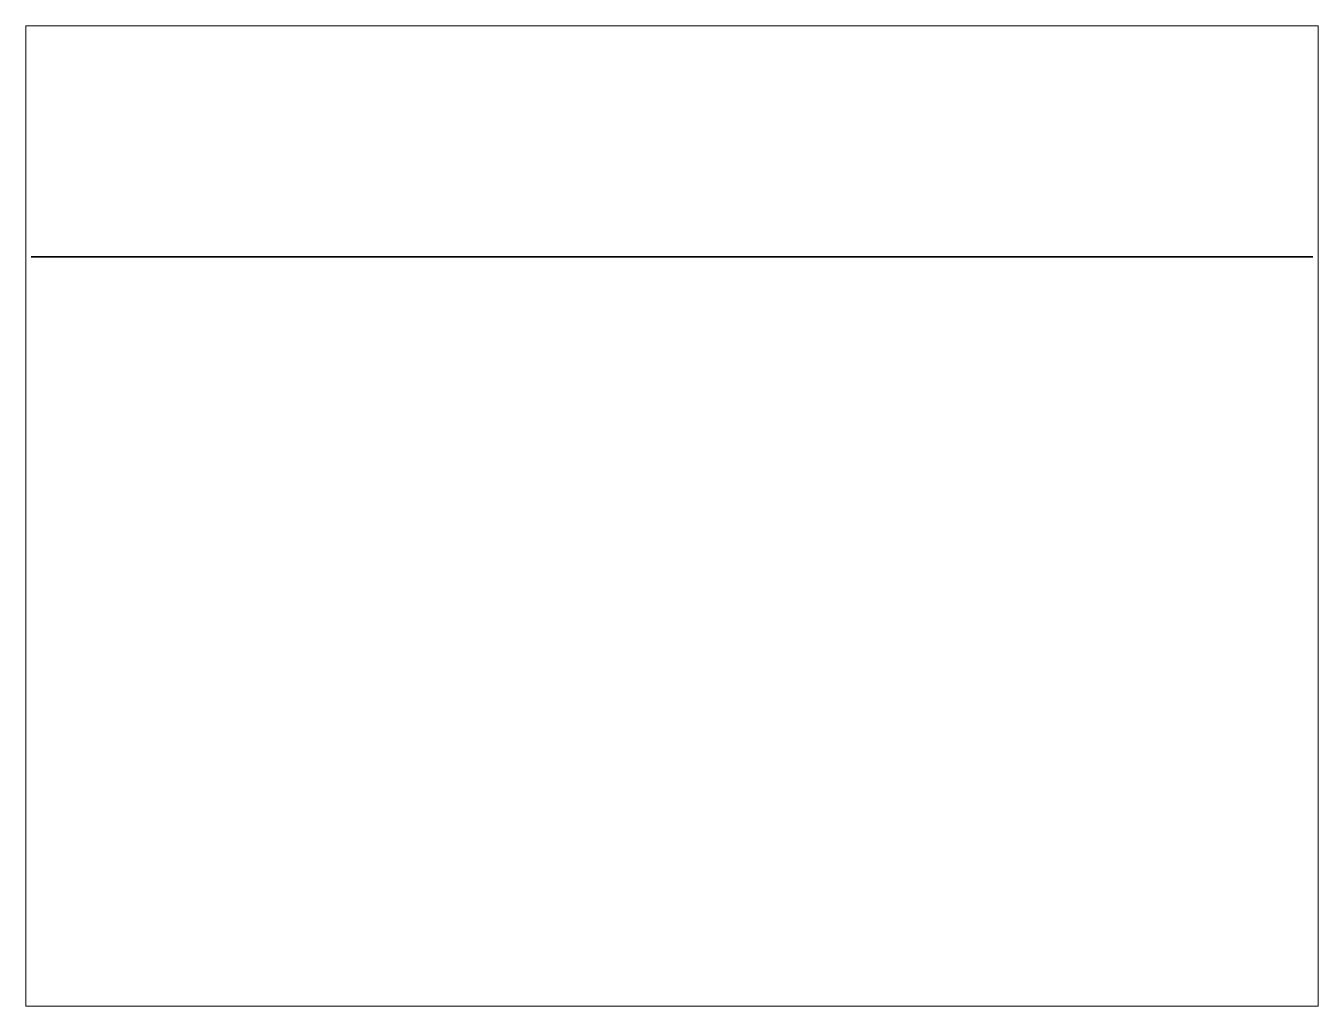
# Paper-space layout 'Layout1' of a CAD drawing. Header units: millimetres. Extents: x 26 to 231, y 20 to 176.
# The model-space entities are those that its viewports show. They can reach past a viewport. Long polylines and large blocks are cut down to what shows.
import ezdxf

# ---------------------------------------------------------------- set-up
doc = ezdxf.new("R2010")
doc.units = ezdxf.units.MM

msp = doc.modelspace()

# ---------------------------------------------------------------- linework, layer by layer
msp.add_lwpolyline([(0, 170), (420, 170), (420, 170), (0, 170)], close=True)
msp.add_lwpolyline([(0, 170), (420, 170), (420, 170), (0, 170)], close=True)
msp.add_lwpolyline([(0, 170), (420, 170), (420, 170), (0, 170)], close=True)
at = {"elevation": 170}
msp.add_lwpolyline([(420, 170), (420, 170), (420, 170), (420, 170)], close=True, dxfattribs=at)

psp = doc.layouts.get("Layout1")

# ---------------------------------------------------------------- viewports
at = {"layer": '0'}
psp.add_viewport(center=(128.5, 97.5), size=(205.6, 156), view_center_point=(210, 85), view_height=321.3777, dxfattribs=at)

doc.saveas('drawing.dxf')
